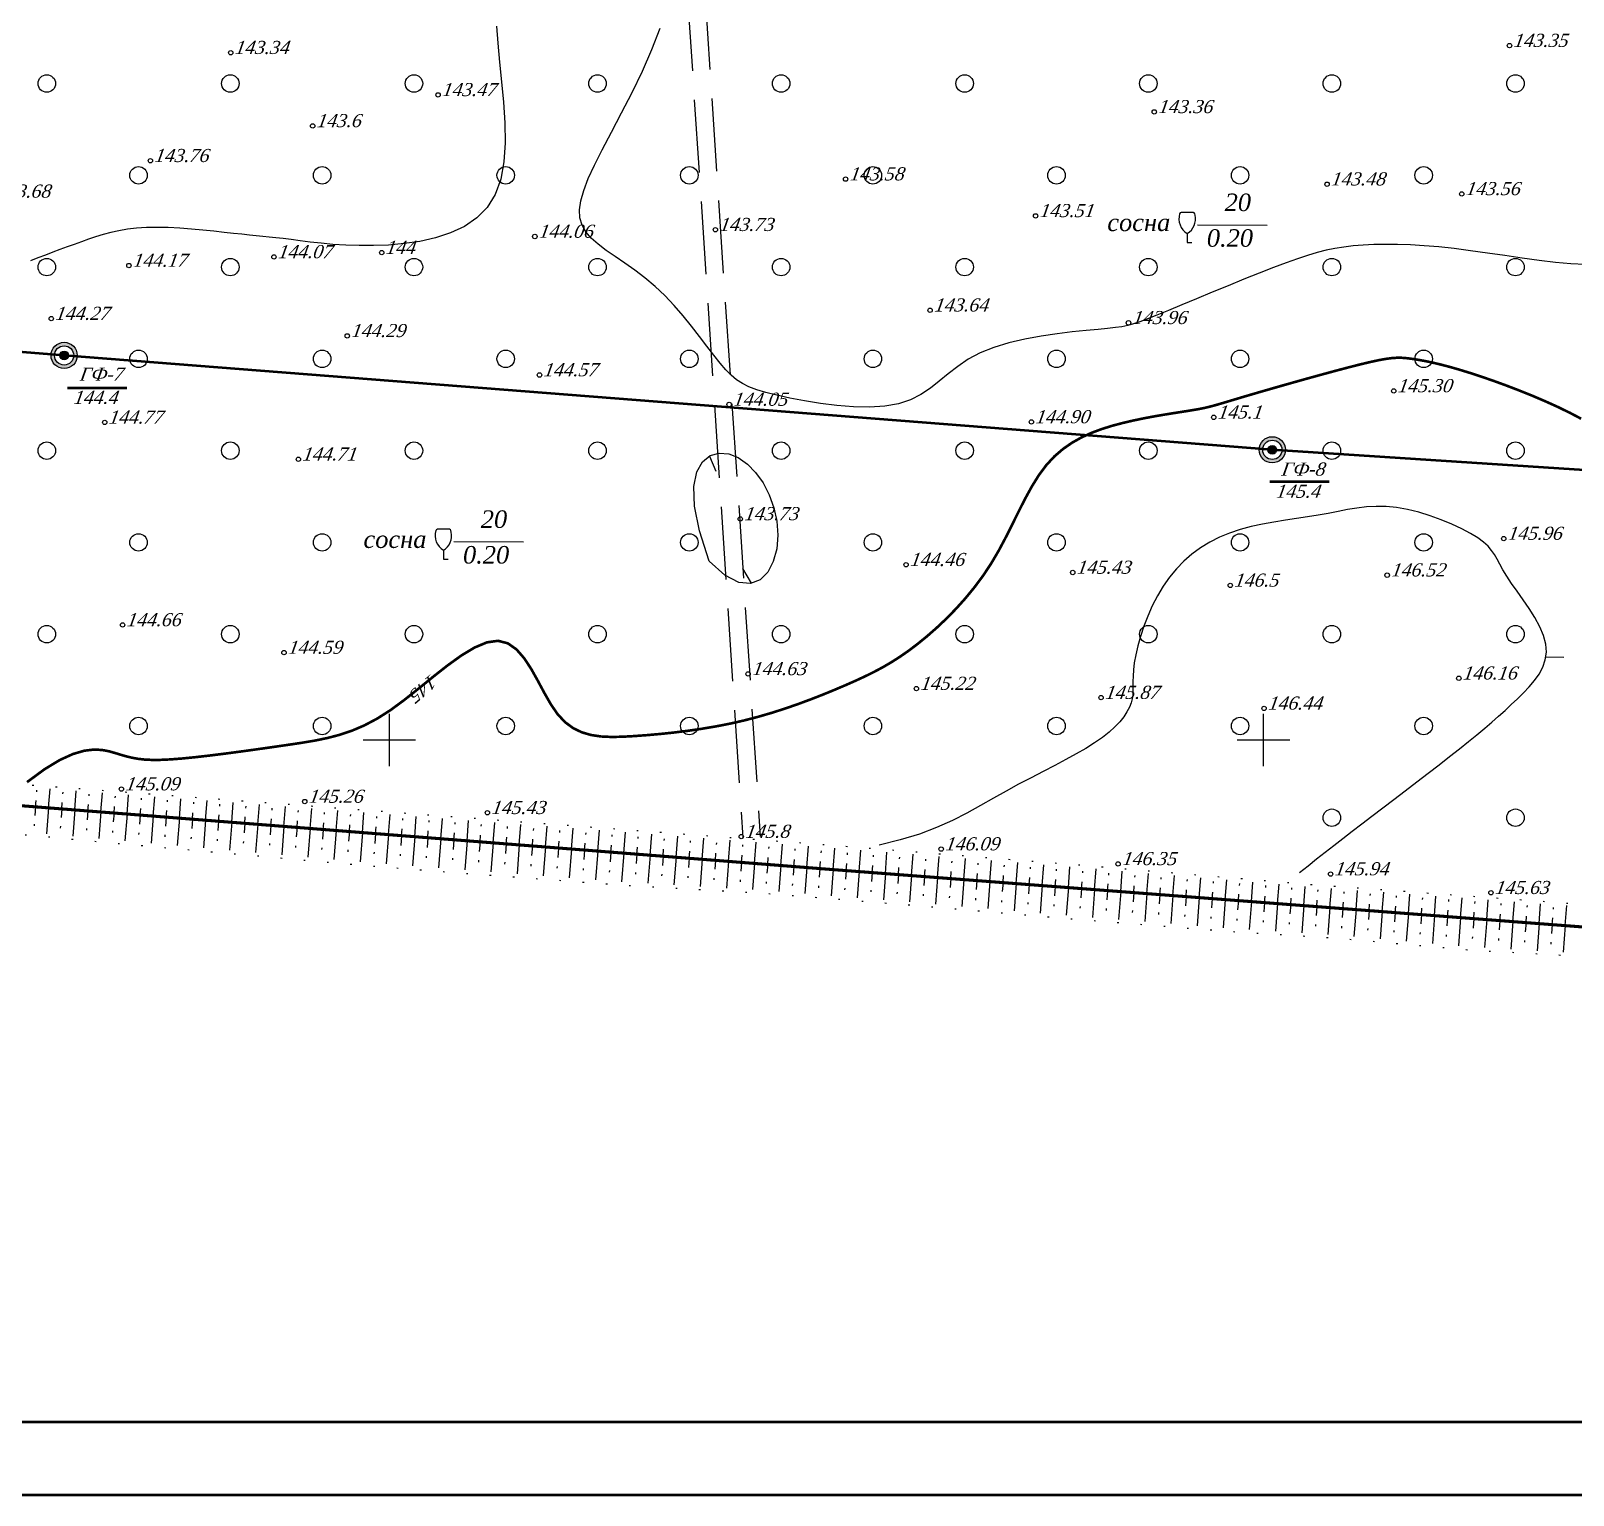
# Model space of a CAD drawing. Header units: millimetres. Extents: x 1400 to 4853, y -623 to 1865.
# Drawn here: x 2755.8 to 2861.6, y 1261.5 to 1362 of the extents above; entities that cross this region are included whole.
import ezdxf
from ezdxf.enums import TextEntityAlignment as Align

# ---------------------------------------------------------------- set-up
doc = ezdxf.new("R2010")
doc.units = ezdxf.units.MM
doc.set_wipeout_variables(frame=1)
for name, pattern in [('ADOT1', [1.6, 0.1, -1.5]), ('AHIDDEN2', [3, 1.5, -1.5]), ('AHIDDEN4', [7, 5, -2])]:
    doc.linetypes.add(name, pattern=pattern)
for name, color, linetype in [('CONT-MNR', 7, 'Continuous'), ('жел_дор', 7, 'Continuous'), ('кресты', 7, 'Continuous'), ('ПИКЕТЫ', 7, 'Continuous'), ('проы', 7, 'Continuous'), ('РАСТИТ', 7, 'Continuous'), ('РЕЛЬЕФ', 7, 'Continuous'), ('Скважины', 7, 'Continuous'), ('СІТУАЦІЯ', 7, 'Continuous')]:
    doc.layers.add(name, color=color, linetype=linetype)
doc.styles.add('grad', font='timesi.ttf')
doc.styles.add('universw', font='timesi.ttf', dxfattribs={"oblique": 10})

# ---------------------------------------------------------------- blocks, each defined once
blk = doc.blocks.new('390_2')
at = {"color": 0, "linetype": 'Continuous', "lineweight": 0}
blk.add_wipeout([(0.56, -0.02), (0.56, 0.02), (0.02, 0.02), (0.02, 1.02), (0.15, 1.11), (0.31, 1.24), (0.46, 1.38), (0.62, 1.58), (0.73, 1.77), (0.84, 2), (0.9, 2.21), (0.95, 2.44), (0.96, 2.61), (0.96, 2.86), (0.94, 3.01), (0.89, 3.24), (0.86, 3.33), (0.82, 3.39), (0.77, 3.44), (0.7, 3.46), (-0.38, 3.46), (-0.69, 3.46), (-0.8, 3.42), (-0.85, 3.37), (-0.89, 3.28), (-0.93, 3.11), (-0.96, 2.93), (-0.97, 2.66), (-0.95, 2.39), (-0.91, 2.19), (-0.85, 2.03), (-0.78, 1.85), (-0.67, 1.65), (-0.56, 1.5), (-0.45, 1.37), (-0.28, 1.21), (-0.13, 1.09), (-0.02, 1.02), (-0.02, -0.02)], dxfattribs=at)
at = {"color": 0, "linetype": 'Continuous'}
blk.add_lwpolyline([(0.89, 3.12), (0.86, 3.28, 0.283123), (0.7, 3.44), (-0.69, 3.44, 0.301637), (-0.87, 3.28, 0.346308), (0, 1.03, 0.325277)], format="xyb", close=True, dxfattribs=at)
blk.add_lwpolyline([(0, 1.03), (0, 0), (0.54, 0)], dxfattribs=at)
blk = doc.blocks.new('372')
blk.add_circle((0, 0), 1)
blk = doc.blocks.new('368')
at = {"color": 0, "linetype": 'Continuous'}
blk.add_blockref('372', (0, 0), dxfattribs=at)
blk = doc.blocks.new('A$C0DFD615A')
at = {"layer": 'Скважины', "linetype": 'Continuous'}
h = blk.add_hatch(color=6, dxfattribs=at)
h.paths.add_polyline_path([(-3, 0, 1), (3, 0, 1)])
h.paths.add_polyline_path([(2.2, 0, -1), (-2.2, 0, -1)], flags=16)
at = {"layer": 'Скважины', "linetype": 'Continuous', "lineweight": 50}
h = blk.add_hatch(color=6, dxfattribs=at)
edge = h.paths.add_edge_path()
edge.add_arc((0, 0), 1, 0, 360)
at = {"layer": 'Скважины', "color": 0, "linetype": 'Continuous'}
for radius in [3, 2.2, 1]:
    blk.add_circle((0, 0), radius, dxfattribs=at)

msp = doc.modelspace()

# ---------------------------------------------------------------- linework, layer by layer
at = {"lineweight": 50}
for points in [[(3351.713, 1865.4673), (3351.713, 1261.4673), (2485.713, 1261.4673), (2485.713, 1865.4673)], [(3346.713, 1860.4673), (3346.713, 1266.4673), (2505.713, 1266.4673), (2505.713, 1860.4673)]]:
    msp.add_lwpolyline(points, close=True, dxfattribs=at)
at = {"color": 7, "linetype": 'Continuous', "lineweight": 50, "flags": 128}
msp.add_lwpolyline([(3022.8806, 1516.821), (3008.7078, 1473.7954), (2991.3424, 1385.8815), (2991.9063, 1342.6075), (2991.9063, 1342.6075, -0.42950611), (2972.8201, 1324.3423), (2896.8223, 1329.5967), (2840.9623, 1333.2267), (2758.0423, 1339.7067), (2692.7023, 1344.9267)], format="xyb", dxfattribs=at)
at = {"layer": 'CONT-MNR', "color": 30, "linetype": 'Continuous', "flags": 128}
for points in [[(2787.7156, 1362.3149), (2787.7978, 1361.1332), (2787.9223, 1359.8475), (2788.0653, 1358.486), (2788.1969, 1357.085), (2788.287, 1355.6806), (2788.3058, 1354.3091), (2788.2233, 1353.0067), (2788.0097, 1351.8096), (2787.6349, 1350.7539), (2787.079, 1349.8674), (2786.3615, 1349.1424), (2785.5117, 1348.5631), (2784.5592, 1348.1132), (2783.5333, 1347.7767), (2782.4635, 1347.5375), (2781.3792, 1347.3795), (2780.3098, 1347.2866), (2779.2804, 1347.2442), (2778.2989, 1347.2429), (2777.3691, 1347.2749), (2776.4944, 1347.3323), (2775.6784, 1347.4073), (2774.9249, 1347.4919), (2774.2375, 1347.5784), (2773.6196, 1347.6587), (2773.0712, 1347.7269), (2772.5769, 1347.7844), (2772.1176, 1347.8344), (2771.674, 1347.88), (2771.2271, 1347.9245), (2770.7576, 1347.9711), (2770.2465, 1348.023), (2769.6745, 1348.0834), (2769.0285, 1348.1539), (2768.3195, 1348.2304), (2767.5644, 1348.3069), (2766.7803, 1348.3777), (2765.984, 1348.4368), (2765.1925, 1348.4785), (2764.4228, 1348.4969), (2763.6918, 1348.4862), (2763.0126, 1348.4422), (2762.382, 1348.3675), (2761.7929, 1348.2661), (2761.2383, 1348.1422), (2760.7111, 1347.9999), (2760.2042, 1347.8433), (2759.7105, 1347.6767), (2759.223, 1347.5041), (2758.7355, 1347.3289), (2758.246, 1347.1512), (2757.7534, 1346.9701), (2757.2568, 1346.7851), (2756.7549, 1346.5954), (2756.2468, 1346.4002), (2755.7314, 1346.1989)], [(2802.319, 1325.5799), (2801.6439, 1327.6598), (2801.3113, 1329.3572), (2801.2705, 1330.6978), (2801.4706, 1331.7073), (2801.861, 1332.4115), (2802.3908, 1332.8359), (2803.0092, 1333.0064), (2803.6655, 1332.9486), (2804.3144, 1332.6882), (2804.9328, 1332.2512), (2805.5034, 1331.6633), (2806.0086, 1330.9505), (2806.431, 1330.1386), (2806.753, 1329.2536), (2806.9572, 1328.3212), (2807.0262, 1327.3674), (2806.9457, 1326.425), (2806.715, 1325.554), (2806.3367, 1324.8214), (2805.8132, 1324.2943), (2805.1472, 1324.0396), (2804.3411, 1324.1243), (2803.3976, 1324.6154), (2802.319, 1325.5799)], [(2842.8272, 1304.2071), (2843.4178, 1304.6762), (2844.0045, 1305.1397), (2844.5936, 1305.6027), (2845.1916, 1306.0701), (2845.805, 1306.5469), (2846.4404, 1307.0381), (2847.1041, 1307.5486), (2847.8026, 1308.0835), (2848.5393, 1308.6455), (2849.305, 1309.2286), (2850.0871, 1309.8244), (2850.8734, 1310.4245), (2851.6514, 1311.0208), (2852.4087, 1311.6048), (2853.1329, 1312.1682), (2853.8116, 1312.7027), (2854.4357, 1313.2023), (2855.0091, 1313.6704), (2855.5388, 1314.1126), (2856.0321, 1314.5346), (2856.496, 1314.9419), (2856.9378, 1315.3403), (2857.3645, 1315.7354), (2857.7834, 1316.1329), (2858.1976, 1316.538), (2858.5952, 1316.9545), (2858.9603, 1317.3858), (2859.2769, 1317.8353), (2859.5292, 1318.3063), (2859.7013, 1318.8023), (2859.7772, 1319.3267), (2859.7411, 1319.8828), (2859.5839, 1320.4714), (2859.3245, 1321.083), (2858.9883, 1321.7054), (2858.601, 1322.3266), (2858.1881, 1322.9343), (2857.7753, 1323.5163), (2857.3881, 1324.0607), (2857.0522, 1324.5551), (2856.7849, 1324.9912), (2856.5707, 1325.3757), (2856.3855, 1325.7188), (2856.2058, 1326.0308), (2856.0075, 1326.322), (2855.7669, 1326.6029), (2855.4602, 1326.8837), (2855.0635, 1327.1748), (2854.5601, 1327.4829), (2853.9624, 1327.8002), (2853.2898, 1328.1154), (2852.5619, 1328.4173), (2851.7981, 1328.6945), (2851.0178, 1328.9357), (2850.2406, 1329.1296), (2849.4859, 1329.2648), (2848.7685, 1329.3337), (2848.0833, 1329.3431), (2847.4209, 1329.3034), (2846.7714, 1329.2251), (2846.1253, 1329.1186), (2845.4728, 1328.9945), (2844.8043, 1328.863), (2844.1101, 1328.7348), (2843.3836, 1328.6172), (2842.6303, 1328.5053), (2841.8589, 1328.3913), (2841.0781, 1328.2673), (2840.2965, 1328.1255), (2839.5228, 1327.958), (2838.7657, 1327.7568), (2838.0337, 1327.5142), (2837.3342, 1327.2237), (2836.6696, 1326.8845), (2836.0408, 1326.4973), (2835.4488, 1326.0627), (2834.8945, 1325.5813), (2834.3789, 1325.0539), (2833.9031, 1324.4811), (2833.468, 1323.8636), (2833.0744, 1323.2042), (2832.7226, 1322.5157), (2832.4126, 1321.8126), (2832.1445, 1321.11), (2831.9184, 1320.4226), (2831.7343, 1319.7652), (2831.5923, 1319.1527), (2831.4925, 1318.6), (2831.4331, 1318.1174), (2831.4049, 1317.6977), (2831.3968, 1317.3295), (2831.3978, 1317.0009), (2831.3968, 1316.7006), (2831.3828, 1316.4168), (2831.3446, 1316.138), (2831.2714, 1315.8526), (2831.1532, 1315.5513), (2830.9857, 1315.2338), (2830.7657, 1314.9022), (2830.4901, 1314.5584), (2830.1556, 1314.2044), (2829.7593, 1313.8424), (2829.2978, 1313.4744), (2828.7681, 1313.1023), (2828.169, 1312.7273), (2827.5071, 1312.3475), (2826.7909, 1311.9598), (2826.0289, 1311.5613), (2825.2297, 1311.1492), (2824.4018, 1310.7206), (2823.5538, 1310.2725), (2822.6941, 1309.802), (2821.8267, 1309.3085), (2820.936, 1308.801), (2820.002, 1308.2905), (2819.0047, 1307.7882), (2817.9238, 1307.3053), (2816.7393, 1306.853), (2815.431, 1306.4423), (2813.9789, 1306.0845)]]:
    msp.add_lwpolyline(points, dxfattribs=at)
for points, elevation in [([(2802.3398, 1332.795), (2802.7694, 1331.7573)], 43.2), ([(2805.2177, 1324.0665), (2804.6202, 1325.0736)], 43.2), ([(2859.731, 1319.0076), (2860.9792, 1318.9925)], 43.8)]:
    msp.add_lwpolyline(points, dxfattribs=dict(at, elevation=elevation))
at = {"layer": 'жел_дор', "color": 7, "linetype": 'Continuous', "const_width": 0.21, "flags": 128}
msp.add_lwpolyline([(2545.1769, 1324.5688), (2568.6355, 1322.6922), (2598.6475, 1320.5455), (2656.7669, 1316.1857), (2693.7945, 1313.3511), (2746.2355, 1309.4923), (2810.4293, 1304.4394), (2873.3997, 1299.6198), (2917.8524, 1296.1617), (2955.541, 1293.183), (2979.0492, 1291.4119), (3006.4384, 1289.3544)], dxfattribs=at)
at = {"layer": 'кресты', "color": 3, "linetype": 'Continuous'}
for p, q in [((2780.3623, 1311.5067), (2780.3623, 1315.1067)), ((2840.3623, 1311.5067), (2840.3623, 1315.1067)), ((2778.5623, 1313.3067), (2782.1623, 1313.3067)), ((2838.5623, 1313.3067), (2842.1623, 1313.3067))]:
    msp.add_line(p, q, dxfattribs=at)
at = {"layer": 'ПИКЕТЫ', "color": 7, "linetype": 'Continuous'}
for centre in [(2769.4804, 1360.4864), (2857.2426, 1360.9718), (2783.7049, 1357.5927), (2832.8618, 1356.4255), (2775.1003, 1355.4621), (2763.9633, 1353.0685), (2811.6783, 1351.8074), (2844.7178, 1351.4597), (2853.9626, 1350.7947), (2824.7182, 1349.2862), (2790.3483, 1347.8692), (2802.7421, 1348.3348), (2772.4424, 1346.468), (2779.8369, 1346.7635), (2762.4844, 1345.8769), (2757.1603, 1342.2318), (2817.4787, 1342.8083), (2777.4707, 1341.0497), (2831.0932, 1341.9446), (2790.6674, 1338.3629), (2849.297, 1337.2668), (2803.6846, 1336.3364), (2760.8276, 1335.1122), (2824.431, 1335.1377), (2836.946, 1335.4573), (2774.1185, 1332.5773), (2804.4454, 1328.4836), (2856.8494, 1327.1348), (2815.8284, 1325.3372), (2827.2627, 1324.8058), (2848.8449, 1324.6211), (2838.0766, 1323.9201), (2762.0588, 1321.2031), (2773.1322, 1319.3087), (2804.9871, 1317.8444), (2816.5376, 1316.8348), (2853.7652, 1317.5448), (2829.2128, 1316.2148), (2840.4, 1315.4783), (2761.9743, 1309.9363), (2774.5533, 1309.0829), (2787.0899, 1308.3099), (2804.5174, 1306.6754), (2818.2366, 1305.8186), (2830.3819, 1304.8019), (2844.9606, 1304.1051), (2855.9646, 1302.82)]:
    msp.add_circle(centre, 0.15, dxfattribs=at)
at = {"layer": 'РАСТИТ', "color": 7}
for points in [[(2835.8295, 1348.6807), (2840.6213, 1348.6552)], [(2784.7795, 1326.9316), (2789.5713, 1326.9062)]]:
    msp.add_lwpolyline(points, dxfattribs=at)
at = {"layer": 'РЕЛЬЕФ', "color": 7, "linetype": 'Continuous'}
for p, q in [((2756.165, 1309.7509), (2756.1744, 1309.8705)), ((2756.9809, 1308.6465), (2757.0839, 1309.9561)), ((2757.9596, 1309.6115), (2757.969, 1309.7312)), ((2758.7753, 1308.5053), (2758.8789, 1309.8205)), ((2759.7542, 1309.4722), (2759.7636, 1309.5918)), ((2760.5698, 1308.364), (2760.6738, 1309.685)), ((2761.5488, 1309.3328), (2761.5583, 1309.4525)), ((2762.3643, 1308.2228), (2762.4687, 1309.5495)), ((2764.1587, 1308.0815), (2764.2636, 1309.414)), ((2756.0836, 1308.7172), (2756.0373, 1308.1284)), ((2756.0836, 1308.7172), (2756.1179, 1309.1527)), ((2756.9809, 1308.6465), (2756.8409, 1306.8683)), ((2757.8781, 1308.5759), (2757.8311, 1307.9792)), ((2757.8781, 1308.5759), (2757.9125, 1309.0134)), ((2758.7753, 1308.5053), (2758.6335, 1306.703)), ((2759.6726, 1308.4347), (2759.625, 1307.8299)), ((2759.6726, 1308.4347), (2759.7071, 1308.874)), ((2760.5698, 1308.364), (2760.426, 1306.5378)), ((2761.467, 1308.2934), (2761.5018, 1308.7347)), ((2763.2615, 1308.1522), (2763.2964, 1308.5954)), ((2763.3435, 1309.1935), (2763.3529, 1309.3131)), ((2765.056, 1308.0109), (2765.091, 1308.456)), ((2765.1381, 1309.0542), (2765.1475, 1309.1738)), ((2765.9532, 1307.9403), (2766.0585, 1309.2784)), ((2766.9327, 1308.9148), (2766.9421, 1309.0345)), ((2767.7477, 1307.7991), (2767.8534, 1309.1429)), ((2768.7273, 1308.7755), (2768.7367, 1308.8951)), ((2769.5421, 1307.6578), (2769.6484, 1309.0074)), ((2770.5219, 1308.6361), (2770.5314, 1308.7558)), ((2771.3366, 1307.5166), (2771.4433, 1308.8719)), ((2772.3166, 1308.4968), (2772.326, 1308.6164)), ((2773.1311, 1307.3753), (2773.2382, 1308.7363)), ((2774.1112, 1308.3575), (2774.1206, 1308.4771)), ((2774.9255, 1307.2341), (2775.0331, 1308.6008)), ((2776.72, 1307.0928), (2776.828, 1308.4653)), ((2755.9902, 1307.5303), (2755.9808, 1307.4106)), ((2757.784, 1307.381), (2757.7746, 1307.2614)), ((2761.467, 1308.2934), (2761.4188, 1307.6807)), ((2762.3643, 1308.2228), (2762.2187, 1306.3732)), ((2763.2615, 1308.1522), (2763.2127, 1307.5328)), ((2764.1587, 1308.0815), (2764.0118, 1306.2147)), ((2765.056, 1308.0109), (2765.0068, 1307.3858)), ((2765.9532, 1307.9403), (2765.8049, 1306.0561)), ((2766.8504, 1307.8697), (2766.8008, 1307.2387)), ((2766.8504, 1307.8697), (2766.8856, 1308.3167)), ((2767.7477, 1307.7991), (2767.598, 1305.8976)), ((2768.6449, 1307.7284), (2768.5948, 1307.0917)), ((2768.6449, 1307.7284), (2768.6802, 1308.1773)), ((2769.5421, 1307.6578), (2769.3911, 1305.739)), ((2770.4394, 1307.5872), (2770.3888, 1306.9447)), ((2770.4394, 1307.5872), (2770.4749, 1308.038)), ((2771.3366, 1307.5166), (2771.1842, 1305.5805)), ((2772.2338, 1307.4459), (2772.1828, 1306.7977)), ((2772.2338, 1307.4459), (2772.2695, 1307.8987)), ((2773.1311, 1307.3753), (2772.9773, 1305.422)), ((2774.0283, 1307.3047), (2773.9768, 1306.6507)), ((2774.0283, 1307.3047), (2774.0641, 1307.7593)), ((2775.8228, 1307.1634), (2775.8587, 1307.62)), ((2775.9058, 1308.2181), (2775.9152, 1308.3378)), ((2777.6172, 1307.0222), (2777.6533, 1307.4806)), ((2777.7004, 1308.0788), (2777.7098, 1308.1984)), ((2778.5145, 1306.9516), (2778.623, 1308.3298)), ((2779.4117, 1306.8809), (2779.4479, 1307.3413)), ((2779.495, 1307.9394), (2779.5044, 1308.0591)), ((2780.3089, 1306.8103), (2780.4179, 1308.1942)), ((2781.2896, 1307.8001), (2781.2991, 1307.9197)), ((2782.1034, 1306.6691), (2782.2128, 1308.0587)), ((2783.0843, 1307.6608), (2783.0937, 1307.7804)), ((2783.8979, 1306.5278), (2784.0077, 1307.9232)), ((2784.8789, 1307.5214), (2784.8883, 1307.6411)), ((2785.6924, 1306.3866), (2785.8026, 1307.7877)), ((2786.6735, 1307.3821), (2786.6829, 1307.5017)), ((2787.4868, 1306.2453), (2787.5976, 1307.6522)), ((2788.4681, 1307.2427), (2788.4775, 1307.3624)), ((2789.2813, 1306.1041), (2789.3925, 1307.5166)), ((2791.0758, 1305.9628), (2791.1874, 1307.3811)), ((2759.5779, 1307.2318), (2759.5685, 1307.1121)), ((2761.3717, 1307.0825), (2761.3623, 1306.9629)), ((2763.1657, 1306.9346), (2763.1562, 1306.815)), ((2764.9597, 1306.7876), (2764.9503, 1306.668)), ((2766.7537, 1306.6406), (2766.7443, 1306.521)), ((2768.5477, 1306.4936), (2768.5383, 1306.3739)), ((2770.3417, 1306.3466), (2770.3323, 1306.2269)), ((2774.9255, 1307.2341), (2774.7704, 1305.2634)), ((2775.8228, 1307.1634), (2775.7708, 1306.5037)), ((2776.72, 1307.0928), (2776.5635, 1305.1049)), ((2777.6172, 1307.0222), (2777.5649, 1306.3567)), ((2778.5145, 1306.9516), (2778.3566, 1304.9463)), ((2779.4117, 1306.8809), (2779.359, 1306.2111)), ((2780.3089, 1306.8103), (2780.1508, 1304.8017)), ((2781.2062, 1306.7397), (2781.1535, 1306.0704)), ((2781.2062, 1306.7397), (2781.2426, 1307.202)), ((2782.1034, 1306.6691), (2781.9454, 1304.6619)), ((2783.0006, 1306.5984), (2782.948, 1305.9296)), ((2783.0006, 1306.5984), (2783.0372, 1307.0626)), ((2783.8979, 1306.5278), (2783.74, 1304.5221)), ((2784.7951, 1306.4572), (2784.7425, 1305.7889)), ((2784.7951, 1306.4572), (2784.8318, 1306.9233)), ((2785.6924, 1306.3866), (2785.5346, 1304.3827)), ((2786.5896, 1306.3159), (2786.5371, 1305.6491)), ((2786.5896, 1306.3159), (2786.6264, 1306.7839)), ((2787.4868, 1306.2453), (2787.3296, 1304.2479)), ((2788.3841, 1306.1747), (2788.421, 1306.6446)), ((2790.1785, 1306.0334), (2790.2157, 1306.5052)), ((2790.2627, 1307.1034), (2790.2722, 1307.223)), ((2791.973, 1305.8922), (2792.0103, 1306.3659)), ((2792.0574, 1306.9641), (2792.0668, 1307.0837)), ((2792.8702, 1305.8216), (2792.9823, 1307.2456)), ((2793.7675, 1305.7509), (2793.8049, 1306.2266)), ((2793.852, 1306.8247), (2793.8614, 1306.9443)), ((2794.6647, 1305.6803), (2794.7772, 1307.1101)), ((2795.6466, 1306.6854), (2795.656, 1306.805)), ((2796.4592, 1305.5391), (2796.5722, 1306.9745)), ((2797.4412, 1306.546), (2797.4506, 1306.6657)), ((2798.2536, 1305.3978), (2798.3671, 1306.839)), ((2799.2358, 1306.4067), (2799.2453, 1306.5263)), ((2800.0481, 1305.2566), (2800.162, 1306.7035)), ((2801.0305, 1306.2674), (2801.0399, 1306.387)), ((2801.8426, 1305.1153), (2801.9569, 1306.568)), ((2802.8251, 1306.128), (2802.8345, 1306.2476)), ((2803.637, 1304.9741), (2803.7518, 1306.4324)), ((2805.4315, 1304.8328), (2805.5467, 1306.2969)), ((2772.1357, 1306.1995), (2772.1263, 1306.0799)), ((2773.9297, 1306.0525), (2773.9203, 1305.9329)), ((2775.7238, 1305.9055), (2775.7143, 1305.7859)), ((2777.5178, 1305.7585), (2777.5084, 1305.6389)), ((2779.3119, 1305.613), (2779.3025, 1305.4934)), ((2781.1064, 1305.4722), (2781.097, 1305.3526)), ((2782.9009, 1305.3315), (2782.8915, 1305.2119)), ((2784.6954, 1305.1907), (2784.686, 1305.0711)), ((2788.3841, 1306.1747), (2788.3317, 1305.51)), ((2789.2813, 1306.1041), (2789.1246, 1304.1131)), ((2790.1785, 1306.0334), (2790.1264, 1305.3708)), ((2791.0758, 1305.9628), (2790.9195, 1303.9782)), ((2791.973, 1305.8922), (2791.921, 1305.2317)), ((2792.8702, 1305.8216), (2792.7145, 1303.8434)), ((2793.7675, 1305.7509), (2793.7156, 1305.0926)), ((2794.6647, 1305.6803), (2794.5095, 1303.7086)), ((2795.5619, 1305.6097), (2795.5103, 1304.9535)), ((2795.5619, 1305.6097), (2795.5995, 1306.0872)), ((2796.4592, 1305.5391), (2796.3048, 1303.5781)), ((2797.3564, 1305.4684), (2797.3054, 1304.8203)), ((2797.3564, 1305.4684), (2797.3941, 1305.9479)), ((2798.2536, 1305.3978), (2798.1019, 1303.4697)), ((2799.1509, 1305.3272), (2799.1007, 1304.6899)), ((2799.1509, 1305.3272), (2799.1888, 1305.8085)), ((2800.0481, 1305.2566), (2799.8989, 1303.3612)), ((2800.9453, 1305.1859), (2800.896, 1304.5596)), ((2800.9453, 1305.1859), (2800.9834, 1305.6692)), ((2802.7398, 1305.0447), (2802.778, 1305.5299)), ((2804.5343, 1304.9034), (2804.5726, 1305.3905)), ((2804.6197, 1305.9887), (2804.6291, 1306.1083)), ((2806.3287, 1304.7622), (2806.3672, 1305.2512)), ((2806.4143, 1305.8493), (2806.4237, 1305.969)), ((2807.226, 1304.6916), (2807.3417, 1306.1614)), ((2808.2089, 1305.71), (2808.2183, 1305.8296)), ((2809.0204, 1304.5503), (2809.1366, 1306.0259)), ((2810.0035, 1305.5706), (2810.013, 1305.6902)), ((2810.815, 1304.4099), (2810.928, 1305.8866)), ((2811.7958, 1305.4308), (2811.8049, 1305.5505)), ((2812.6097, 1304.2725), (2812.7224, 1305.7439)), ((2813.5904, 1305.2917), (2813.5995, 1305.4113)), ((2814.4045, 1304.1352), (2814.5167, 1305.6013)), ((2815.385, 1305.1526), (2815.3942, 1305.2722)), ((2816.1993, 1303.9978), (2816.3111, 1305.4586)), ((2817.9941, 1303.8604), (2818.1054, 1305.3159)), ((2819.7888, 1303.7231), (2819.8998, 1305.1732)), ((2786.49, 1305.0509), (2786.4806, 1304.9313)), ((2788.2846, 1304.9118), (2788.2752, 1304.7922)), ((2790.0793, 1304.7727), (2790.0699, 1304.6531)), ((2791.8739, 1304.6336), (2791.8645, 1304.514)), ((2793.6686, 1304.4945), (2793.6591, 1304.3748)), ((2795.4632, 1304.3554), (2795.4538, 1304.2357)), ((2797.2583, 1304.2221), (2797.2489, 1304.1025)), ((2801.8426, 1305.1153), (2801.696, 1303.2528)), ((2802.7398, 1305.0447), (2802.6914, 1304.4293)), ((2803.637, 1304.9741), (2803.493, 1303.1443)), ((2804.5343, 1304.9034), (2804.4867, 1304.299)), ((2805.4315, 1304.8328), (2805.2901, 1303.0358)), ((2806.3287, 1304.7622), (2806.282, 1304.1683)), ((2807.226, 1304.6916), (2807.0856, 1302.9085)), ((2808.1232, 1304.621), (2808.0764, 1304.0261)), ((2808.1232, 1304.621), (2808.1618, 1305.1118)), ((2809.0204, 1304.5503), (2808.8799, 1302.7643)), ((2809.9177, 1304.4797), (2809.8708, 1303.8839)), ((2809.9177, 1304.4797), (2809.9565, 1304.9724)), ((2810.815, 1304.4099), (2810.678, 1302.6198)), ((2811.7124, 1304.3412), (2811.6666, 1303.7435)), ((2811.7124, 1304.3412), (2811.75, 1304.8326)), ((2812.6097, 1304.2725), (2812.4722, 1302.476)), ((2813.5071, 1304.2039), (2813.4612, 1303.6039)), ((2813.5071, 1304.2039), (2813.5446, 1304.6934)), ((2814.4045, 1304.1352), (2814.2665, 1302.3322)), ((2815.3019, 1304.0665), (2815.3392, 1304.5543)), ((2817.0967, 1303.9291), (2817.1339, 1304.4152)), ((2817.1797, 1305.0134), (2817.1888, 1305.1331)), ((2818.8914, 1303.7918), (2818.9285, 1304.276)), ((2818.9743, 1304.8743), (2818.9834, 1304.9939)), ((2820.6862, 1303.6544), (2820.7231, 1304.1369)), ((2820.7689, 1304.7351), (2820.7781, 1304.8548)), ((2821.5836, 1303.5857), (2821.6942, 1305.0306)), ((2822.5636, 1304.596), (2822.5727, 1304.7157)), ((2823.3784, 1303.4483), (2823.4885, 1304.8879)), ((2824.3582, 1304.4569), (2824.3674, 1304.5765)), ((2825.1731, 1303.311), (2825.2829, 1304.7452)), ((2826.1528, 1304.3177), (2826.162, 1304.4374)), ((2826.9679, 1303.1736), (2827.0773, 1304.6023)), ((2827.9474, 1304.1774), (2827.9565, 1304.297)), ((2828.7627, 1303.0362), (2828.8711, 1304.4528)), ((2829.7418, 1304.0359), (2829.751, 1304.1556)), ((2830.5574, 1302.8989), (2830.6649, 1304.3032)), ((2832.3522, 1302.7615), (2832.4588, 1304.1536)), ((2799.0536, 1304.0918), (2799.0442, 1303.9722)), ((2800.8489, 1303.9615), (2800.8395, 1303.8418)), ((2802.6443, 1303.8312), (2802.6349, 1303.7115)), ((2804.4396, 1303.7008), (2804.4302, 1303.5812)), ((2806.2349, 1303.5702), (2806.2255, 1303.4505)), ((2808.0293, 1303.4279), (2808.0199, 1303.3083)), ((2809.8237, 1303.2857), (2809.8143, 1303.1661)), ((2811.6208, 1303.1452), (2811.6117, 1303.0256)), ((2815.3019, 1304.0665), (2815.2558, 1303.4644)), ((2816.1993, 1303.9978), (2816.0608, 1302.1882)), ((2817.0967, 1303.9291), (2817.0503, 1303.3235)), ((2817.9941, 1303.8604), (2817.8545, 1302.0365)), ((2818.8914, 1303.7918), (2818.8447, 1303.1814)), ((2819.7888, 1303.7231), (2819.6481, 1301.8848)), ((2820.6862, 1303.6544), (2820.6391, 1303.0392)), ((2821.5836, 1303.5857), (2821.4418, 1301.733)), ((2822.481, 1303.517), (2822.4335, 1302.8971)), ((2822.481, 1303.517), (2822.5178, 1303.9978)), ((2823.3784, 1303.4483), (2823.2355, 1301.5813)), ((2824.2757, 1303.3797), (2824.2279, 1302.7549)), ((2824.2757, 1303.3797), (2824.3124, 1303.8586)), ((2825.1731, 1303.311), (2825.0291, 1301.4295)), ((2826.0705, 1303.2423), (2826.0223, 1302.6127)), ((2826.0705, 1303.2423), (2826.107, 1303.7195)), ((2826.9679, 1303.1736), (2826.8228, 1301.2778)), ((2827.8653, 1303.1049), (2827.8167, 1302.4706)), ((2827.8653, 1303.1049), (2827.9016, 1303.5791)), ((2829.6601, 1302.9676), (2829.696, 1303.4377)), ((2831.4548, 1302.8302), (2831.4905, 1303.2963)), ((2831.5363, 1303.8945), (2831.5454, 1304.0142)), ((2833.2496, 1302.6928), (2833.285, 1303.1548)), ((2833.3307, 1303.7531), (2833.3399, 1303.8727)), ((2834.147, 1302.6241), (2834.2526, 1304.004)), ((2835.1252, 1303.6116), (2835.1344, 1303.7313)), ((2835.9417, 1302.4868), (2836.0464, 1303.8545)), ((2836.9197, 1303.4702), (2836.9288, 1303.5898)), ((2837.7365, 1302.3494), (2837.8403, 1303.7049)), ((2838.7141, 1303.3288), (2838.7233, 1303.4484)), ((2839.5313, 1302.212), (2839.6341, 1303.5553)), ((2840.5086, 1303.1873), (2840.5177, 1303.307)), ((2841.3261, 1302.0747), (2841.4279, 1303.4057)), ((2842.303, 1303.0459), (2842.3122, 1303.1655)), ((2843.1208, 1301.9373), (2843.2218, 1303.2561)), ((2844.9156, 1301.7999), (2845.0163, 1303.1154)), ((2813.4154, 1303.0057), (2813.4063, 1302.886)), ((2815.21, 1302.8662), (2815.2009, 1302.7465)), ((2817.0045, 1302.7253), (2816.9954, 1302.6056)), ((2818.7989, 1302.5831), (2818.7898, 1302.4635)), ((2820.5933, 1302.441), (2820.5842, 1302.3213)), ((2822.3877, 1302.2988), (2822.3786, 1302.1792)), ((2824.1821, 1302.1567), (2824.173, 1302.037)), ((2825.9765, 1302.0145), (2825.9674, 1301.8948)), ((2828.7627, 1303.0362), (2828.6168, 1301.1302)), ((2829.6601, 1302.9676), (2829.6114, 1302.3314)), ((2830.5574, 1302.8989), (2830.4112, 1300.9878)), ((2831.4548, 1302.8302), (2831.406, 1302.1923)), ((2832.3522, 1302.7615), (2832.2056, 1300.8454)), ((2833.2496, 1302.6928), (2833.2006, 1302.0533)), ((2834.147, 1302.6241), (2833.9999, 1300.703)), ((2835.0444, 1302.5555), (2834.9953, 1301.9142)), ((2835.0444, 1302.5555), (2835.0794, 1303.0134)), ((2835.9417, 1302.4868), (2835.7943, 1300.5606)), ((2836.8391, 1302.4181), (2836.7899, 1301.7752)), ((2836.8391, 1302.4181), (2836.8739, 1302.8719)), ((2837.7365, 1302.3494), (2837.5887, 1300.4182)), ((2838.6339, 1302.2807), (2838.5847, 1301.6382)), ((2838.6339, 1302.2807), (2838.6683, 1302.7305)), ((2839.5313, 1302.212), (2839.3847, 1300.2967)), ((2840.4287, 1302.1434), (2840.3801, 1301.509)), ((2840.4287, 1302.1434), (2840.4628, 1302.5891)), ((2841.3261, 1302.0747), (2841.1813, 1300.1838)), ((2842.2234, 1302.006), (2842.1755, 1301.3797)), ((2842.2234, 1302.006), (2842.2572, 1302.4476)), ((2844.0182, 1301.8686), (2844.0517, 1302.3062)), ((2844.0975, 1302.9044), (2844.1066, 1303.0241)), ((2845.813, 1301.7312), (2845.8466, 1302.1708)), ((2845.8924, 1302.7691), (2845.9016, 1302.8887)), ((2846.7104, 1301.6626), (2846.8116, 1302.9846)), ((2847.6078, 1301.5939), (2847.6416, 1302.0356)), ((2847.6874, 1302.6339), (2847.6965, 1302.7535)), ((2848.5051, 1301.5252), (2848.6068, 1302.8538)), ((2849.4823, 1302.4987), (2849.4914, 1302.6184)), ((2850.2999, 1301.3878), (2850.4021, 1302.723)), ((2851.2772, 1302.3635), (2851.2864, 1302.4832)), ((2852.0947, 1301.2505), (2852.1974, 1302.5921)), ((2853.0722, 1302.2283), (2853.0813, 1302.348)), ((2853.8894, 1301.1131), (2853.9926, 1302.4613)), ((2854.8671, 1302.0932), (2854.8763, 1302.2128)), ((2855.6842, 1300.9757), (2855.7879, 1302.3305)), ((2856.662, 1301.958), (2856.6712, 1302.0776)), ((2857.479, 1300.8384), (2857.5832, 1302.1997)), ((2859.2738, 1300.701), (2859.3784, 1302.0689)), ((2827.7709, 1301.8723), (2827.7618, 1301.7527)), ((2829.5656, 1301.7331), (2829.5564, 1301.6135)), ((2831.3602, 1301.5941), (2831.3511, 1301.4744)), ((2833.1549, 1301.455), (2833.1457, 1301.3354)), ((2834.9495, 1301.316), (2834.9403, 1301.1963)), ((2836.7441, 1301.1769), (2836.735, 1301.0573)), ((2838.5389, 1301.04), (2838.5298, 1300.9203)), ((2843.1208, 1301.9373), (2842.978, 1300.0708)), ((2844.0182, 1301.8686), (2843.9709, 1301.2505)), ((2844.9156, 1301.7999), (2844.7746, 1299.9578)), ((2845.813, 1301.7312), (2845.7661, 1301.1181)), ((2846.7104, 1301.6626), (2846.5688, 1299.8126)), ((2847.6078, 1301.5939), (2847.5603, 1300.9737)), ((2848.5051, 1301.5252), (2848.3619, 1299.6543)), ((2849.4025, 1301.4565), (2849.3545, 1300.8294)), ((2849.4025, 1301.4565), (2849.4365, 1301.9005)), ((2850.2999, 1301.3878), (2850.1551, 1299.496)), ((2851.1973, 1301.3191), (2851.1488, 1300.6851)), ((2851.1973, 1301.3191), (2851.2314, 1301.7653)), ((2852.0947, 1301.2505), (2851.9483, 1299.3377)), ((2852.9921, 1301.1818), (2852.943, 1300.5407)), ((2852.9921, 1301.1818), (2853.0264, 1301.6301)), ((2853.8894, 1301.1131), (2853.7414, 1299.1794)), ((2854.7868, 1301.0444), (2854.7374, 1300.3984)), ((2854.7868, 1301.0444), (2854.8213, 1301.4949)), ((2855.6842, 1300.9757), (2855.5371, 1299.0538)), ((2856.5816, 1300.907), (2856.6162, 1301.3597)), ((2858.3764, 1300.7697), (2858.4112, 1301.2245)), ((2858.457, 1301.8228), (2858.4661, 1301.9424)), ((2860.1711, 1300.6323), (2860.2061, 1301.0894)), ((2860.2519, 1301.6876), (2860.2611, 1301.8073)), ((2861.0685, 1300.5636), (2861.1737, 1301.9381)), ((2840.3343, 1300.9107), (2840.3252, 1300.7911)), ((2842.1297, 1300.7815), (2842.1206, 1300.6618)), ((2843.9251, 1300.6523), (2843.916, 1300.5326)), ((2845.7203, 1300.5198), (2845.7111, 1300.4002)), ((2847.5145, 1300.3755), (2847.5053, 1300.2558)), ((2849.3087, 1300.2312), (2849.2996, 1300.1115)), ((2851.103, 1300.0868), (2851.0938, 1299.9672)), ((2852.8972, 1299.9425), (2852.888, 1299.8228)), ((2856.5816, 1300.907), (2856.533, 1300.2717)), ((2857.479, 1300.8384), (2857.3343, 1298.9485)), ((2858.3764, 1300.7697), (2858.3286, 1300.1451)), ((2859.2738, 1300.701), (2859.1316, 1298.8433)), ((2860.1711, 1300.6323), (2860.1242, 1300.0184)), ((2861.0685, 1300.5636), (2860.9288, 1298.738)), ((2854.6916, 1299.8001), (2854.6824, 1299.6805)), ((2856.4872, 1299.6735), (2856.478, 1299.5538)), ((2858.2828, 1299.5468), (2858.2736, 1299.4272)), ((2860.0784, 1299.4202), (2860.0692, 1299.3005))]:
    msp.add_line(p, q, dxfattribs=at)
at = {"layer": 'РЕЛЬЕФ', "color": 7, "linetype": 'ADOT1', "flags": 128}
for points in [[(3007.9891, 1290.5775), (2991.6685, 1291.7795), (2969.915, 1293.506), (2964.8625, 1293.9467), (2963.6194, 1294.0669), (2946.4367, 1295.6697), (2929.4946, 1296.8717), (2912.4322, 1298.1139), (2895.3297, 1299.356), (2878.1871, 1300.9988), (2861.3252, 1302.0807), (2844.1826, 1303.3228), (2827.04, 1304.7653), (2809.9776, 1306.1276), (2792.9152, 1307.4098), (2775.8528, 1308.692), (2758.7904, 1309.9742), (2741.728, 1311.2564), (2726.1178, 1312.4143), (2689.7088, 1315.1919), (2661.6254, 1317.5387), (2643.9426, 1318.7823), (2629.4235, 1319.561), (2618.2711, 1320.1374), (2596.8338, 1321.6766), (2582.1563, 1322.8934), (2562.8361, 1325.0216), (2554.2341, 1325.5276), (2544.7482, 1326.2321)], [(2544.8377, 1323.3125), (2553.7482, 1322.3276), (2567.7055, 1321.0669), (2575.9064, 1320.3971), (2584.7244, 1319.9204), (2596.7104, 1319.1719), (2610.4178, 1318.1849), (2619.6043, 1317.6333), (2632.5216, 1316.5277), (2640.7619, 1315.9367), (2651.3935, 1315.1072), (2661.0927, 1314.4374), (2673.0657, 1313.5242), (2682.4494, 1312.6969), (2694.1036, 1311.8267), (2704.473, 1310.9206), (2714.2742, 1309.9321), (2724.407, 1309.223), (2735.9037, 1308.6281), (2745.6817, 1307.6825), (2754.4564, 1306.8926), (2762.0265, 1306.1835), (2778.8087, 1304.6815), (2785.3931, 1304.1693), (2795.9881, 1303.3777), (2806.1209, 1302.7868), (2816.008, 1301.9904), (2827.7927, 1300.9828), (2838.0932, 1300.1621), (2845.2775, 1299.7214), (2854.4153, 1298.9027), (2861.0954, 1298.5249), (2871.2108, 1298.0194), (2877.1346, 1297.5157), (2885.8914, 1297.1476), (2893.096, 1296.7131), (2901.3436, 1295.9365), (2907.0576, 1295.6882), (2912.3368, 1294.7883), (2921.0823, 1294.1675), (2927.7279, 1293.702), (2934.61, 1293.1711), (2941.1314, 1292.5505), (2945.5722, 1292.1161), (2950.3406, 1291.8035), (2958.8495, 1291.0898), (2964.3947, 1290.5289), (2971.3509, 1290.1566), (2982.0794, 1289.0356), (2993.5215, 1287.9459), (2999.4839, 1287.3253), (3010.9921, 1286.6997)]]:
    msp.add_lwpolyline(points, dxfattribs=at)
at = {"layer": 'Скважины', "color": 0, "linetype": 'Continuous', "lineweight": 50}
for p, q in [((2758.2664, 1337.4928), (2762.3453, 1337.4928)), ((2840.788, 1331.0469), (2844.8668, 1331.0469))]:
    msp.add_line(p, q, dxfattribs=at)
at = {"layer": 'СІТУАЦІЯ', "color": 7, "linetype": 'AHIDDEN4', "flags": 128}
for points in [[(2799.9016, 1378.2092), (2803.038, 1330.8953), (2804.6214, 1306.6127)], [(2801.0989, 1378.2886), (2804.2354, 1330.9741), (2805.8188, 1306.6908)]]:
    msp.add_lwpolyline(points, dxfattribs=at)

# ---------------------------------------------------------------- block references
at = {"layer": 'проы', "color": 0, "linetype": 'Continuous', "lineweight": 50, "xscale": 0.3, "yscale": 0.3, "zscale": 0.3}
for p in [(2758.0423, 1339.7067), (2840.9623, 1333.2267)]:
    msp.add_blockref('A$C0DFD615A', p, dxfattribs=at)
at = {"layer": 'РАСТИТ', "color": 7, "linetype": 'Continuous', "xscale": 0.6, "yscale": 0.6, "zscale": 0.6}
for p in [(2756.8507, 1358.37), (2769.4507, 1358.37), (2782.0507, 1358.37), (2794.6507, 1358.37), (2807.2507, 1358.37), (2819.8507, 1358.37), (2832.4507, 1358.37), (2845.0507, 1358.37), (2857.6507, 1358.37), (2763.1507, 1352.07), (2775.7507, 1352.07), (2788.3507, 1352.07), (2800.9507, 1352.07), (2813.5507, 1352.07), (2826.1507, 1352.07), (2838.7507, 1352.07), (2851.3507, 1352.07), (2756.8507, 1345.77), (2769.4507, 1345.77), (2782.0507, 1345.77), (2794.6507, 1345.77), (2807.2507, 1345.77), (2819.8507, 1345.77), (2832.4507, 1345.77), (2845.0507, 1345.77), (2857.6507, 1345.77), (2763.1507, 1339.47), (2775.7507, 1339.47), (2788.3507, 1339.47), (2800.9507, 1339.47), (2813.5507, 1339.47), (2826.1507, 1339.47), (2838.7507, 1339.47), (2851.3507, 1339.47), (2756.8507, 1333.17), (2769.4507, 1333.17), (2782.0507, 1333.17), (2794.6507, 1333.17), (2807.2507, 1333.17), (2819.8507, 1333.17), (2832.4507, 1333.17), (2845.0507, 1333.17), (2857.6507, 1333.17), (2763.1507, 1326.87), (2775.7507, 1326.87), (2800.9507, 1326.87), (2813.5507, 1326.87), (2826.1507, 1326.87), (2838.7507, 1326.87), (2851.3507, 1326.87), (2756.8507, 1320.57), (2769.4507, 1320.57), (2782.0507, 1320.57), (2794.6507, 1320.57), (2807.2507, 1320.57), (2819.8507, 1320.57), (2832.4507, 1320.57), (2845.0507, 1320.57), (2857.6507, 1320.57), (2763.1507, 1314.27), (2775.7507, 1314.27), (2788.3507, 1314.27), (2800.9507, 1314.27), (2813.5507, 1314.27), (2826.1507, 1314.27), (2838.7507, 1314.27), (2851.3507, 1314.27), (2845.0507, 1307.97), (2857.6507, 1307.97)]:
    msp.add_blockref('368', p, dxfattribs=at)

# ---------------------------------------------------------------- texts
at = {"layer": 'CONT-MNR', "color": 30, "linetype": 'Continuous', "style": 'universw', "oblique": 10}
msp.add_text('145', height=0.9, rotation=220.307913, dxfattribs=at).set_placement((2782.7148, 1316.8421), align=Align.MIDDLE)
at = {"layer": 'ПИКЕТЫ', "color": 7, "linetype": 'Continuous', "style": 'universw', "oblique": 10}
for s, p in [('143.34', (2769.7489, 1360.3997)), ('143.35', (2857.5111, 1360.8852)), ('143.47', (2783.9734, 1357.506)), ('143.36', (2833.1303, 1356.3389)), ('143.6', (2775.3688, 1355.3754)), ('143.76', (2764.2318, 1352.9819)), ('143.58', (2811.9469, 1351.7207)), ('143.48', (2844.9863, 1351.373)), ('143.68', (2753.3814, 1350.5363)), ('143.56', (2854.2311, 1350.7081)), ('143.51', (2824.9867, 1349.1995)), ('144.06', (2790.6168, 1347.7825)), ('143.73', (2803.0106, 1348.2482)), ('144', (2780.1055, 1346.6769)), ('144.17', (2762.7529, 1345.7902)), ('144.07', (2772.7109, 1346.3813)), ('143.64', (2817.7473, 1342.7216)), ('144.27', (2757.4288, 1342.1452)), ('143.96', (2831.3617, 1341.8579)), ('144.29', (2777.7392, 1340.963)), ('144.57', (2790.9359, 1338.2763)), ('145.30', (2849.5655, 1337.1802)), ('144.05', (2803.9532, 1336.2497)), ('144.77', (2761.0961, 1335.0255)), ('144.90', (2824.6996, 1335.051)), ('145.1', (2837.2145, 1335.3706)), ('144.71', (2774.387, 1332.4907)), ('143.73', (2804.7139, 1328.3969)), ('145.96', (2857.1179, 1327.0481)), ('144.46', (2816.097, 1325.2505)), ('145.43', (2827.5313, 1324.7191)), ('146.52', (2849.1134, 1324.5344)), ('146.5', (2838.3451, 1323.8335)), ('144.66', (2762.3273, 1321.1165)), ('144.59', (2773.4007, 1319.2221)), ('144.63', (2805.2556, 1317.7577)), ('146.16', (2854.0337, 1317.4581)), ('145.22', (2816.8061, 1316.7481)), ('145.87', (2829.4813, 1316.1281)), ('146.44', (2840.6685, 1315.3916)), ('145.09', (2762.2429, 1309.8496)), ('145.26', (2774.8219, 1308.9962)), ('145.43', (2787.3585, 1308.2232)), ('145.8', (2804.7859, 1306.5887)), ('146.09', (2818.5052, 1305.732)), ('146.35', (2830.6504, 1304.7152)), ('145.94', (2845.2292, 1304.0184)), ('145.63', (2856.2332, 1302.7333))]:
    msp.add_text(s, height=0.9, dxfattribs=at).set_placement(p)
at = {"layer": 'РАСТИТ', "color": 7, "linetype": 'AHIDDEN2', "style": 'grad'}
for s, p in [('20', (2837.6892, 1349.6161)), ('сосна', (2829.6397, 1348.2388)), ('0.20', (2836.4678, 1347.1691)), ('20', (2786.6392, 1327.8671)), ('сосна', (2778.5897, 1326.4897)), ('0.20', (2785.4178, 1325.42))]:
    msp.add_text(s, height=1.2, dxfattribs=at).set_placement(p)
at = {"layer": 'Скважины', "color": 7, "style": 'universw', "oblique": 10}
for s, p in [('ГФ-7', (2759.0802, 1337.9664)), ('144.4', (2758.675, 1336.3788, 43.5)), ('ГФ-8', (2841.5666, 1331.4549)), ('145.4', (2841.1966, 1329.9329, 43.5))]:
    msp.add_text(s, height=0.9, dxfattribs=at).set_placement(p)

# ---------------------------------------------------------------- next in the draw order: block references
at = {"layer": 'РАСТИТ', "color": 7, "linetype": 'AHIDDEN2', "xscale": 0.6, "yscale": 0.6, "zscale": 0.6}
for p in [(2835.1265, 1347.4615), (2784.0765, 1325.7124)]:
    msp.add_blockref('390_2', p, dxfattribs=at)

# ---------------------------------------------------------------- next in the draw order: linework, layer by layer
at = {"layer": 'CONT-MNR', "color": 30, "linetype": 'Continuous', "flags": 128}
msp.add_lwpolyline([(2862.4412, 1345.9368), (2861.4607, 1345.9925), (2860.3979, 1346.0935), (2859.2733, 1346.2291), (2858.1077, 1346.388), (2856.9219, 1346.5595), (2855.7365, 1346.7325), (2854.5722, 1346.8961), (2853.4497, 1347.0393), (2852.3859, 1347.1532), (2851.3827, 1347.2375), (2850.4378, 1347.2939), (2849.5493, 1347.3242), (2848.7152, 1347.3302), (2847.9334, 1347.3135), (2847.2018, 1347.2759), (2846.5184, 1347.2192), (2845.8782, 1347.1441), (2845.2645, 1347.0468), (2844.6576, 1346.9228), (2844.0378, 1346.7673), (2843.3854, 1346.5755), (2842.6808, 1346.3428), (2841.9043, 1346.0644), (2841.0362, 1345.7357), (2840.0658, 1345.3553), (2839.0184, 1344.9356), (2837.9283, 1344.4923), (2836.8299, 1344.0413), (2835.7573, 1343.5982), (2834.7449, 1343.1788), (2833.827, 1342.7989), (2833.0378, 1342.4743), (2832.3991, 1342.2162), (2831.8818, 1342.0184), (2831.4444, 1341.87), (2831.0453, 1341.7603), (2830.643, 1341.6784), (2830.1958, 1341.6136), (2829.6621, 1341.5552), (2829.0004, 1341.4922), (2828.1823, 1341.4147), (2827.2327, 1341.3152), (2826.1896, 1341.1868), (2825.0911, 1341.023), (2823.9752, 1340.8168), (2822.88, 1340.5615), (2821.8436, 1340.2504), (2820.9041, 1339.8766), (2820.0874, 1339.4385), (2819.3718, 1338.9543), (2818.7236, 1338.4472), (2818.1088, 1337.9404), (2817.4936, 1337.4573), (2816.8444, 1337.0211), (2816.1271, 1336.6551), (2815.3081, 1336.3824), (2814.3652, 1336.2199), (2813.3222, 1336.1576), (2812.2149, 1336.1793), (2811.0789, 1336.2686), (2809.9498, 1336.4092), (2808.8631, 1336.5848), (2807.8546, 1336.7789), (2806.9598, 1336.9753), (2806.2044, 1337.1625), (2805.5741, 1337.3488), (2805.0447, 1337.5473), (2804.5919, 1337.7711), (2804.1916, 1338.0335), (2803.8195, 1338.3476), (2803.4513, 1338.7264), (2803.0629, 1339.1833), (2802.6344, 1339.7259), (2802.164, 1340.3402), (2801.6539, 1341.0069), (2801.1069, 1341.7066), (2800.5252, 1342.4199), (2799.9113, 1343.1273), (2799.2678, 1343.8096), (2798.5971, 1344.4472), (2797.9042, 1345.026), (2797.2043, 1345.5516), (2796.5149, 1346.0349), (2795.8539, 1346.4869), (2795.2388, 1346.9182), (2794.6873, 1347.3398), (2794.2171, 1347.7625), (2793.8459, 1348.1972), (2793.5882, 1348.6555), (2793.4462, 1349.1525), (2793.4189, 1349.7038), (2793.5051, 1350.3254), (2793.704, 1351.0331), (2794.0146, 1351.8426), (2794.4358, 1352.7698), (2794.9667, 1353.8304), (2795.5995, 1355.0324), (2796.2995, 1356.3521), (2797.0254, 1357.7578), (2797.7355, 1359.2179), (2798.3886, 1360.7008), (2798.9432, 1362.1748)], dxfattribs=at)
at = {"layer": 'CONT-MNR', "color": 30, "linetype": 'Continuous', "const_width": 0.18, "flags": 128}
msp.add_lwpolyline([(2862.1562, 1335.3621), (2861.3821, 1335.7689), (2860.5559, 1336.1703), (2859.689, 1336.563), (2858.7974, 1336.9427), (2857.897, 1337.3056), (2857.0038, 1337.6474), (2856.1338, 1337.9641), (2855.303, 1338.2517), (2854.5273, 1338.5059), (2853.8192, 1338.7241), (2853.1775, 1338.9082), (2852.5973, 1339.0616), (2852.0739, 1339.1876), (2851.6025, 1339.2896), (2851.1784, 1339.3709), (2850.7967, 1339.4348), (2850.4528, 1339.4846), (2850.1388, 1339.5223), (2849.835, 1339.5444), (2849.5185, 1339.546), (2849.1666, 1339.5224), (2848.7565, 1339.4687), (2848.2655, 1339.38), (2847.6707, 1339.2514), (2846.9493, 1339.0783), (2846.0888, 1338.8583), (2845.1174, 1338.6004), (2844.0736, 1338.316), (2842.9958, 1338.0168), (2841.9223, 1337.7143), (2840.8917, 1337.42), (2839.9425, 1337.1454), (2839.1129, 1336.9022), (2838.4303, 1336.6989), (2837.8769, 1336.5324), (2837.4235, 1336.3969), (2837.0411, 1336.2864), (2836.7007, 1336.1949), (2836.3732, 1336.1164), (2836.0296, 1336.045), (2835.6408, 1335.9747), (2835.1841, 1335.9002), (2834.6626, 1335.8187), (2834.0854, 1335.7283), (2833.462, 1335.6267), (2832.8016, 1335.5119), (2832.1136, 1335.3818), (2831.4073, 1335.2344), (2830.692, 1335.0674), (2829.9764, 1334.8778), (2829.2669, 1334.6574), (2828.5691, 1334.3973), (2827.8888, 1334.0884), (2827.2318, 1333.7214), (2826.6037, 1333.2875), (2826.0103, 1332.7774), (2825.4573, 1332.182), (2824.9475, 1331.4966), (2824.472, 1330.7333), (2824.019, 1329.9086), (2823.5767, 1329.0391), (2823.1334, 1328.1411), (2822.6772, 1327.2312), (2822.1963, 1326.3259), (2821.6789, 1325.4416), (2821.1168, 1324.5925), (2820.5158, 1323.7834), (2819.8855, 1323.0167), (2819.2354, 1322.295), (2818.5749, 1321.6206), (2817.9134, 1320.996), (2817.2605, 1320.4237), (2816.6256, 1319.9061), (2816.015, 1319.4439), (2815.422, 1319.0301), (2814.8368, 1318.656), (2814.2496, 1318.3129), (2813.6503, 1317.9921), (2813.0293, 1317.6847), (2812.3765, 1317.3821), (2811.6822, 1317.0755), (2810.939, 1316.7586), (2810.1493, 1316.4345), (2809.3182, 1316.1088), (2808.4507, 1315.7869), (2807.5517, 1315.4745), (2806.6262, 1315.1771), (2805.6792, 1314.9001), (2804.7157, 1314.6492), (2803.7411, 1314.4286), (2802.7621, 1314.2373), (2801.7857, 1314.073), (2800.8191, 1313.9335), (2799.8695, 1313.8164), (2798.9438, 1313.7195), (2798.0492, 1313.6406), (2797.1928, 1313.5773), (2796.3805, 1313.5307), (2795.6129, 1313.5153), (2794.8895, 1313.5487), (2794.2099, 1313.6487), (2793.5735, 1313.8332), (2792.9797, 1314.1197), (2792.428, 1314.5262), (2791.9179, 1315.0703), (2791.4461, 1315.7573), (2790.9979, 1316.5426), (2790.5557, 1317.369), (2790.1021, 1318.1793), (2789.6195, 1318.9163), (2789.0905, 1319.523), (2788.4976, 1319.9421), (2787.8232, 1320.1164), (2787.0558, 1320.0075), (2786.2077, 1319.6511), (2785.2971, 1319.1015), (2784.3421, 1318.4131), (2783.3611, 1317.6402), (2782.3721, 1316.8371), (2781.3935, 1316.0583), (2780.4433, 1315.3581), (2779.5346, 1314.7788), (2778.6588, 1314.3147), (2777.8021, 1313.9483), (2776.9507, 1313.6617), (2776.0909, 1313.4374), (2775.2088, 1313.2577), (2774.2906, 1313.1049), (2773.3225, 1312.9613), (2772.2969, 1312.8132), (2771.2314, 1312.6618), (2770.1494, 1312.5122), (2769.0746, 1312.3697), (2768.0307, 1312.2394), (2767.0414, 1312.1265), (2766.1302, 1312.036), (2765.3208, 1311.9732), (2764.6295, 1311.9418), (2764.0429, 1311.9404), (2763.5405, 1311.9662), (2763.1016, 1312.0163), (2762.7055, 1312.088), (2762.3315, 1312.1783), (2761.9591, 1312.2846), (2761.5676, 1312.4039), (2761.1367, 1312.5275), (2760.648, 1312.6225), (2760.0835, 1312.6499), (2759.4253, 1312.5709), (2758.6552, 1312.3465), (2757.7553, 1311.9379), (2756.7077, 1311.3062), (2755.4942, 1310.4124)], dxfattribs=at)

doc.saveas('drawing.dxf')
